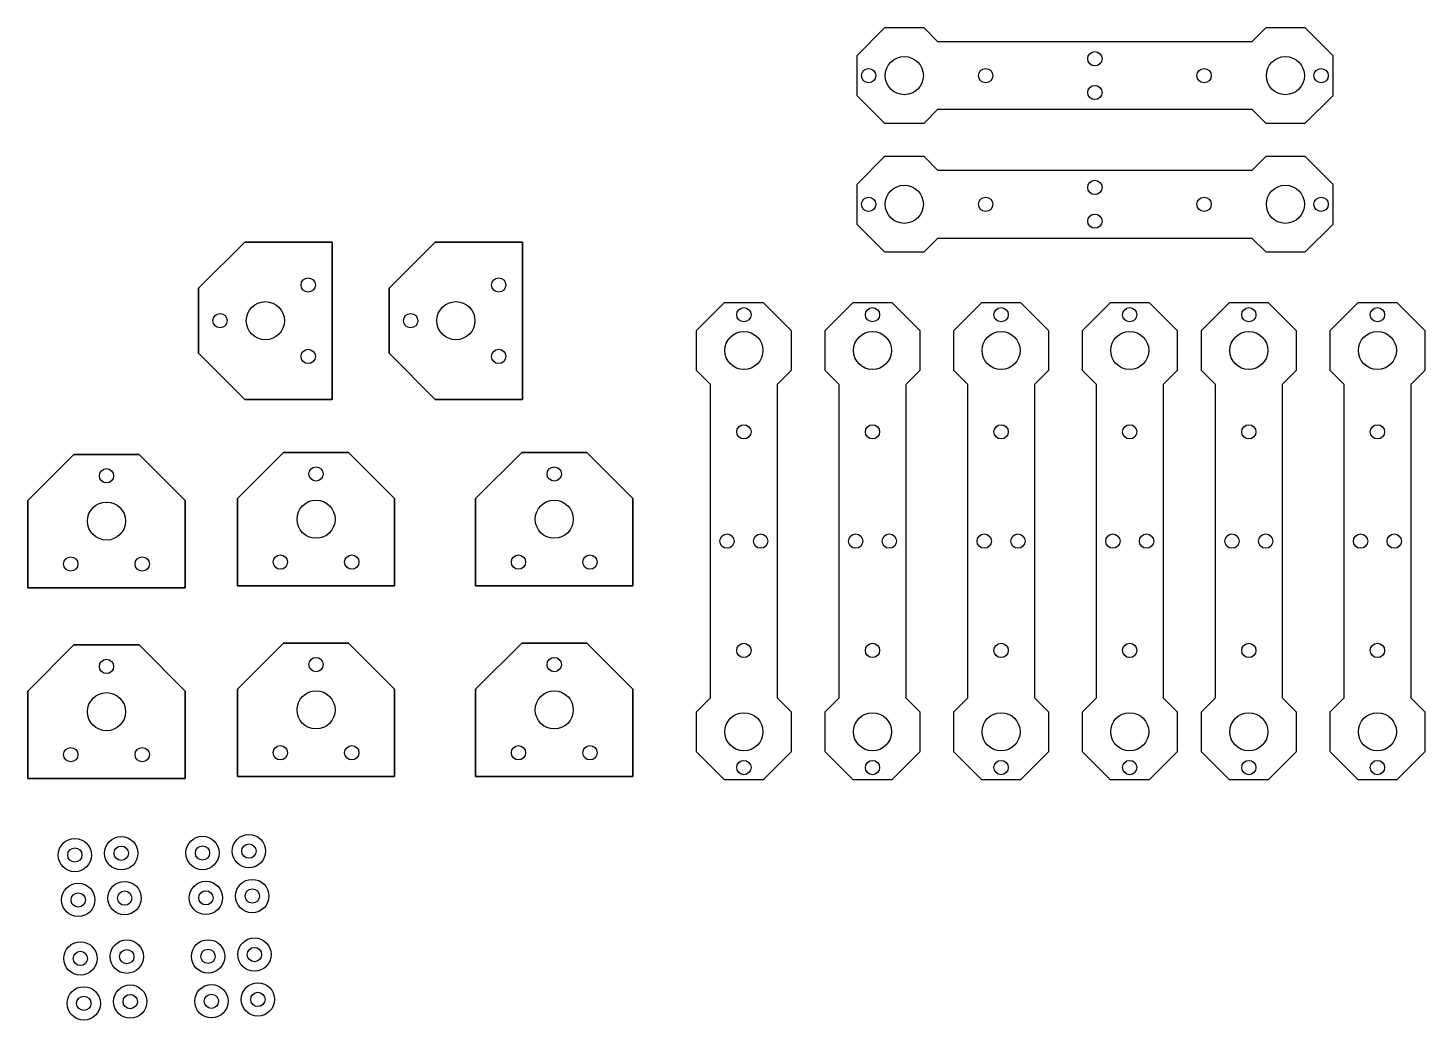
# Model space of a CAD drawing. Header units: millimetres. Extents: x -132 to 161, y -44 to 164.
import ezdxf

# ---------------------------------------------------------------- set-up
doc = ezdxf.new("R2010")
doc.units = ezdxf.units.MM
doc.layers.get('0').update_dxf_attribs({"linetype": 'CONTINUOUS'})

msp = doc.modelspace()

# ---------------------------------------------------------------- linework, layer by layer
for p, q in [((-96.14, 109.12), (-86.47, 118.79)), ((-86.47, 118.79), (-68.14, 118.79)), ((-68.14, 118.79), (-68.14, 85.79)), ((-56.14, 109.12), (-46.47, 118.79)), ((-46.47, 118.79), (-28.14, 118.79)), ((-28.14, 118.79), (-28.14, 85.79)), ((-96.14, 95.45), (-96.14, 109.12)), ((-56.14, 95.45), (-56.14, 109.12)), ((-86.47, 85.79), (-96.14, 95.45)), ((-46.47, 85.79), (-56.14, 95.45)), ((-68.14, 85.79), (-86.47, 85.79)), ((-28.14, 85.79), (-46.47, 85.79)), ((-131.98, 64.58), (-122.31, 74.25)), ((-122.31, 74.25), (-108.64, 74.25)), ((-108.64, 74.25), (-98.98, 64.58)), ((-87.99, 64.98), (-78.32, 74.64)), ((-78.32, 74.64), (-64.65, 74.64)), ((-64.65, 74.64), (-54.99, 64.98)), ((-37.99, 64.98), (-28.32, 74.64)), ((-28.32, 74.64), (-14.65, 74.64)), ((-14.65, 74.64), (-4.99, 64.98)), ((-131.98, 46.25), (-131.98, 64.58)), ((-98.98, 64.58), (-98.98, 46.25)), ((-87.99, 46.64), (-87.99, 64.98)), ((-54.99, 64.98), (-54.99, 46.64)), ((-37.99, 46.64), (-37.99, 64.98)), ((-4.99, 64.98), (-4.99, 46.64)), ((-98.98, 46.25), (-131.98, 46.25)), ((-54.99, 46.64), (-87.99, 46.64)), ((-4.99, 46.64), (-37.99, 46.64)), ((-131.98, 24.58), (-122.31, 34.25)), ((-122.31, 34.25), (-108.64, 34.25)), ((-108.64, 34.25), (-98.98, 24.58)), ((-87.99, 24.98), (-78.32, 34.64)), ((-78.32, 34.64), (-64.65, 34.64)), ((-64.65, 34.64), (-54.99, 24.98)), ((-37.99, 24.98), (-28.32, 34.64)), ((-28.32, 34.64), (-14.65, 34.64)), ((-14.65, 34.64), (-4.99, 24.98)), ((-131.98, 6.25), (-131.98, 24.58)), ((-98.98, 24.58), (-98.98, 6.25)), ((-87.99, 6.64), (-87.99, 24.98)), ((-54.99, 24.98), (-54.99, 6.64)), ((-37.99, 6.64), (-37.99, 24.98)), ((-4.99, 24.98), (-4.99, 6.64)), ((-98.98, 6.25), (-131.98, 6.25)), ((-54.99, 6.64), (-87.99, 6.64)), ((-4.99, 6.64), (-37.99, 6.64))]:
    msp.add_line(p, q)
for points in [[(56.15, 163.71), (47.86, 163.71), (42, 157.85), (42, 149.57), (47.86, 143.71), (56.15, 143.71), (59.07, 146.64), (124.93, 146.64), (127.86, 143.71), (136.15, 143.71), (142, 149.57), (142, 157.85), (136.15, 163.71), (127.86, 163.71), (124.93, 160.78), (59.07, 160.78)], [(42, 122.57), (47.86, 116.71), (56.15, 116.71), (59.07, 119.64), (124.93, 119.64), (127.86, 116.71), (136.15, 116.71), (142, 122.57), (142, 130.85), (136.15, 136.71), (127.86, 136.71), (124.93, 133.78), (59.07, 133.78), (56.15, 136.71), (47.86, 136.71), (42, 130.85)], [(-86.47, 118.79), (-96.14, 109.12), (-96.14, 95.45), (-86.47, 85.79), (-68.14, 85.79), (-68.14, 118.79)], [(-56.14, 109.12), (-56.14, 95.45), (-46.47, 85.79), (-28.14, 85.79), (-28.14, 118.79), (-46.47, 118.79)], [(28.32, 20.18), (25.39, 23.11), (25.39, 88.97), (28.32, 91.9), (28.32, 100.18), (22.46, 106.04), (14.18, 106.04), (8.32, 100.18), (8.32, 91.9), (11.25, 88.97), (11.25, 23.11), (8.32, 20.18), (8.32, 11.9), (14.18, 6.04), (22.46, 6.04), (28.32, 11.9)], [(35.32, 100.18), (35.32, 91.9), (38.25, 88.97), (38.25, 23.11), (35.32, 20.18), (35.32, 11.9), (41.18, 6.04), (49.46, 6.04), (55.32, 11.9), (55.32, 20.18), (52.39, 23.11), (52.39, 88.97), (55.32, 91.9), (55.32, 100.18), (49.46, 106.04), (41.18, 106.04)], [(62.32, 91.9), (65.25, 88.97), (65.25, 23.11), (62.32, 20.18), (62.32, 11.9), (68.18, 6.04), (76.46, 6.04), (82.32, 11.9), (82.32, 20.18), (79.39, 23.11), (79.39, 88.97), (82.32, 91.9), (82.32, 100.18), (76.46, 106.04), (68.18, 106.04), (62.32, 100.18)], [(89.32, 91.9), (92.25, 88.97), (92.25, 23.11), (89.32, 20.18), (89.32, 11.9), (95.18, 6.04), (103.46, 6.04), (109.32, 11.9), (109.32, 20.18), (106.39, 23.11), (106.39, 88.97), (109.32, 91.9), (109.32, 100.18), (103.46, 106.04), (95.18, 106.04), (89.32, 100.18)], [(120.18, 6.04), (128.46, 6.04), (134.32, 11.9), (134.32, 20.18), (131.39, 23.11), (131.39, 88.97), (134.32, 91.9), (134.32, 100.18), (128.46, 106.04), (120.18, 106.04), (114.32, 100.18), (114.32, 91.9), (117.25, 88.97), (117.25, 23.11), (114.32, 20.18), (114.32, 11.9)], [(144.25, 88.97), (144.25, 23.11), (141.32, 20.18), (141.32, 11.9), (147.18, 6.04), (155.46, 6.04), (161.32, 11.9), (161.32, 20.18), (158.39, 23.11), (158.39, 88.97), (161.32, 91.9), (161.32, 100.18), (155.46, 106.04), (147.18, 106.04), (141.32, 100.18), (141.32, 91.9)], [(-131.98, 46.25), (-98.98, 46.25), (-98.98, 64.58), (-108.64, 74.25), (-122.31, 74.25), (-131.98, 64.58)], [(-78.32, 74.64), (-87.99, 64.98), (-87.99, 46.64), (-54.99, 46.64), (-54.99, 64.98), (-64.65, 74.64)], [(-37.99, 64.98), (-37.99, 46.64), (-4.99, 46.64), (-4.99, 64.98), (-14.65, 74.64), (-28.32, 74.64)], [(-108.64, 34.25), (-122.31, 34.25), (-131.98, 24.58), (-131.98, 6.25), (-98.98, 6.25), (-98.98, 24.58)], [(-78.32, 34.64), (-87.99, 24.98), (-87.99, 6.64), (-54.99, 6.64), (-54.99, 24.98), (-64.65, 34.64)], [(-37.99, 6.64), (-4.99, 6.64), (-4.99, 24.98), (-14.65, 34.64), (-28.32, 34.64), (-37.99, 24.98)]]:
    msp.add_lwpolyline(points, close=True)
for centre, radius in [((92, 157.25), 1.5), ((52, 153.71), 4), ((132, 153.71), 4), ((44.5, 153.71), 1.5), ((69.07, 153.71), 1.5), ((114.93, 153.71), 1.5), ((139.5, 153.71), 1.5), ((92, 150.17), 1.5), ((52, 126.71), 4), ((92, 130.25), 1.5), ((132, 126.71), 4), ((44.5, 126.71), 1.5), ((69.07, 126.71), 1.5), ((114.93, 126.71), 1.5), ((139.5, 126.71), 1.5), ((92, 123.17), 1.5), ((-73.14, 109.79), 1.5), ((-73.14, 109.79), 1.5), ((-33.14, 109.79), 1.5), ((-33.14, 109.79), 1.5), ((-82.14, 102.29), 4), ((-82.14, 102.29), 4), ((-42.14, 102.29), 4), ((-42.14, 102.29), 4), ((-91.64, 102.29), 1.5), ((-91.64, 102.29), 1.5), ((-51.64, 102.29), 1.5), ((-51.64, 102.29), 1.5), ((18.32, 103.54), 1.5), ((45.32, 103.54), 1.5), ((72.32, 103.54), 1.5), ((99.32, 103.54), 1.5), ((124.32, 103.54), 1.5), ((151.32, 103.54), 1.5), ((18.32, 96.04), 4), ((45.32, 96.04), 4), ((72.32, 96.04), 4), ((99.32, 96.04), 4), ((124.32, 96.04), 4), ((151.32, 96.04), 4), ((-73.14, 94.79), 1.5), ((-73.14, 94.79), 1.5), ((-33.14, 94.79), 1.5), ((-33.14, 94.79), 1.5), ((18.32, 78.97), 1.5), ((45.32, 78.97), 1.5), ((72.32, 78.97), 1.5), ((99.32, 78.97), 1.5), ((124.32, 78.97), 1.5), ((151.32, 78.97), 1.5), ((-115.48, 69.75), 1.5), ((-115.48, 69.75), 1.5), ((-71.49, 70.14), 1.5), ((-71.49, 70.14), 1.5), ((-21.49, 70.14), 1.5), ((-21.49, 70.14), 1.5), ((-71.49, 60.64), 4), ((-71.49, 60.64), 4), ((-21.49, 60.64), 4), ((-21.49, 60.64), 4), ((-115.48, 60.25), 4), ((-115.48, 60.25), 4), ((14.78, 56.04), 1.5), ((21.85, 56.04), 1.5), ((41.78, 56.04), 1.5), ((48.85, 56.04), 1.5), ((68.78, 56.04), 1.5), ((75.85, 56.04), 1.5), ((95.78, 56.04), 1.5), ((102.85, 56.04), 1.5), ((120.78, 56.04), 1.5), ((127.85, 56.04), 1.5), ((147.78, 56.04), 1.5), ((154.85, 56.04), 1.5), ((-78.99, 51.64), 1.5), ((-78.99, 51.64), 1.5), ((-63.99, 51.64), 1.5), ((-63.99, 51.64), 1.5), ((-28.99, 51.64), 1.5), ((-28.99, 51.64), 1.5), ((-13.99, 51.64), 1.5), ((-13.99, 51.64), 1.5), ((-122.98, 51.25), 1.5), ((-122.98, 51.25), 1.5), ((-107.98, 51.25), 1.5), ((-107.98, 51.25), 1.5), ((18.32, 33.11), 1.5), ((45.32, 33.11), 1.5), ((72.32, 33.11), 1.5), ((99.32, 33.11), 1.5), ((124.32, 33.11), 1.5), ((151.32, 33.11), 1.5), ((-115.48, 29.75), 1.5), ((-115.48, 29.75), 1.5), ((-71.49, 30.14), 1.5), ((-71.49, 30.14), 1.5), ((-21.49, 30.14), 1.5), ((-21.49, 30.14), 1.5), ((-115.48, 20.25), 4), ((-115.48, 20.25), 4), ((-71.49, 20.64), 4), ((-71.49, 20.64), 4), ((-21.49, 20.64), 4), ((-21.49, 20.64), 4), ((18.32, 16.04), 4), ((45.32, 16.04), 4), ((72.32, 16.04), 4), ((99.32, 16.04), 4), ((124.32, 16.04), 4), ((151.32, 16.04), 4), ((-122.98, 11.25), 1.5), ((-122.98, 11.25), 1.5), ((-107.98, 11.25), 1.5), ((-107.98, 11.25), 1.5), ((-78.99, 11.64), 1.5), ((-78.99, 11.64), 1.5), ((-63.99, 11.64), 1.5), ((-63.99, 11.64), 1.5), ((-28.99, 11.64), 1.5), ((-28.99, 11.64), 1.5), ((-13.99, 11.64), 1.5), ((-13.99, 11.64), 1.5), ((18.32, 8.54), 1.5), ((45.32, 8.54), 1.5), ((72.32, 8.54), 1.5), ((99.32, 8.54), 1.5), ((124.32, 8.54), 1.5), ((151.32, 8.54), 1.5), ((-85.59, -9), 3.5), ((-122.13, -9.82), 3.5), ((-122.13, -9.82), 1.5), ((-112.39, -9.44), 3.5), ((-112.39, -9.44), 1.5), ((-95.33, -9.39), 3.5), ((-95.33, -9.39), 1.5), ((-85.59, -9), 1.5), ((-121.42, -19.24), 3.5), ((-111.68, -18.86), 3.5), ((-111.68, -18.86), 1.5), ((-94.62, -18.8), 3.5), ((-94.62, -18.8), 1.5), ((-84.88, -18.42), 3.5), ((-84.88, -18.42), 1.5), ((-121.42, -19.24), 1.5), ((-120.96, -31.52), 3.5), ((-111.22, -31.14), 3.5), ((-94.17, -31.08), 3.5), ((-84.42, -30.7), 3.5), ((-84.42, -30.7), 1.5), ((-120.96, -31.52), 1.5), ((-111.22, -31.14), 1.5), ((-94.17, -31.08), 1.5), ((-120.25, -40.94), 3.5), ((-110.51, -40.56), 3.5), ((-93.46, -40.5), 3.5), ((-83.71, -40.12), 3.5), ((-120.25, -40.94), 1.5), ((-110.51, -40.56), 1.5), ((-93.46, -40.5), 1.5), ((-83.71, -40.12), 1.5)]:
    msp.add_circle(centre, radius)

doc.saveas('drawing.dxf')
